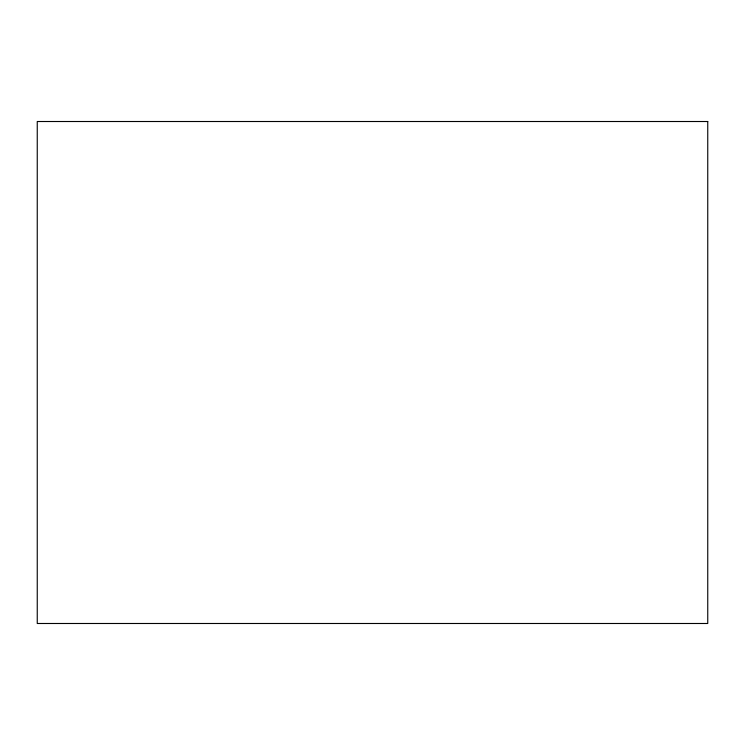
<?xml version="1.0" encoding="UTF-8"?>
<svg xmlns="http://www.w3.org/2000/svg" width="745" height="745" viewBox="0 0 745 745"><rect width="100%" height="100%" fill="white"/><g stroke="black" fill="none" stroke-linecap="round" stroke-linejoin="round"><path stroke-width="1.12" d="M707.75 121.509L37.25 121.509L37.25 623.49L707.75 623.49L707.75 121.509"/></g></svg>
